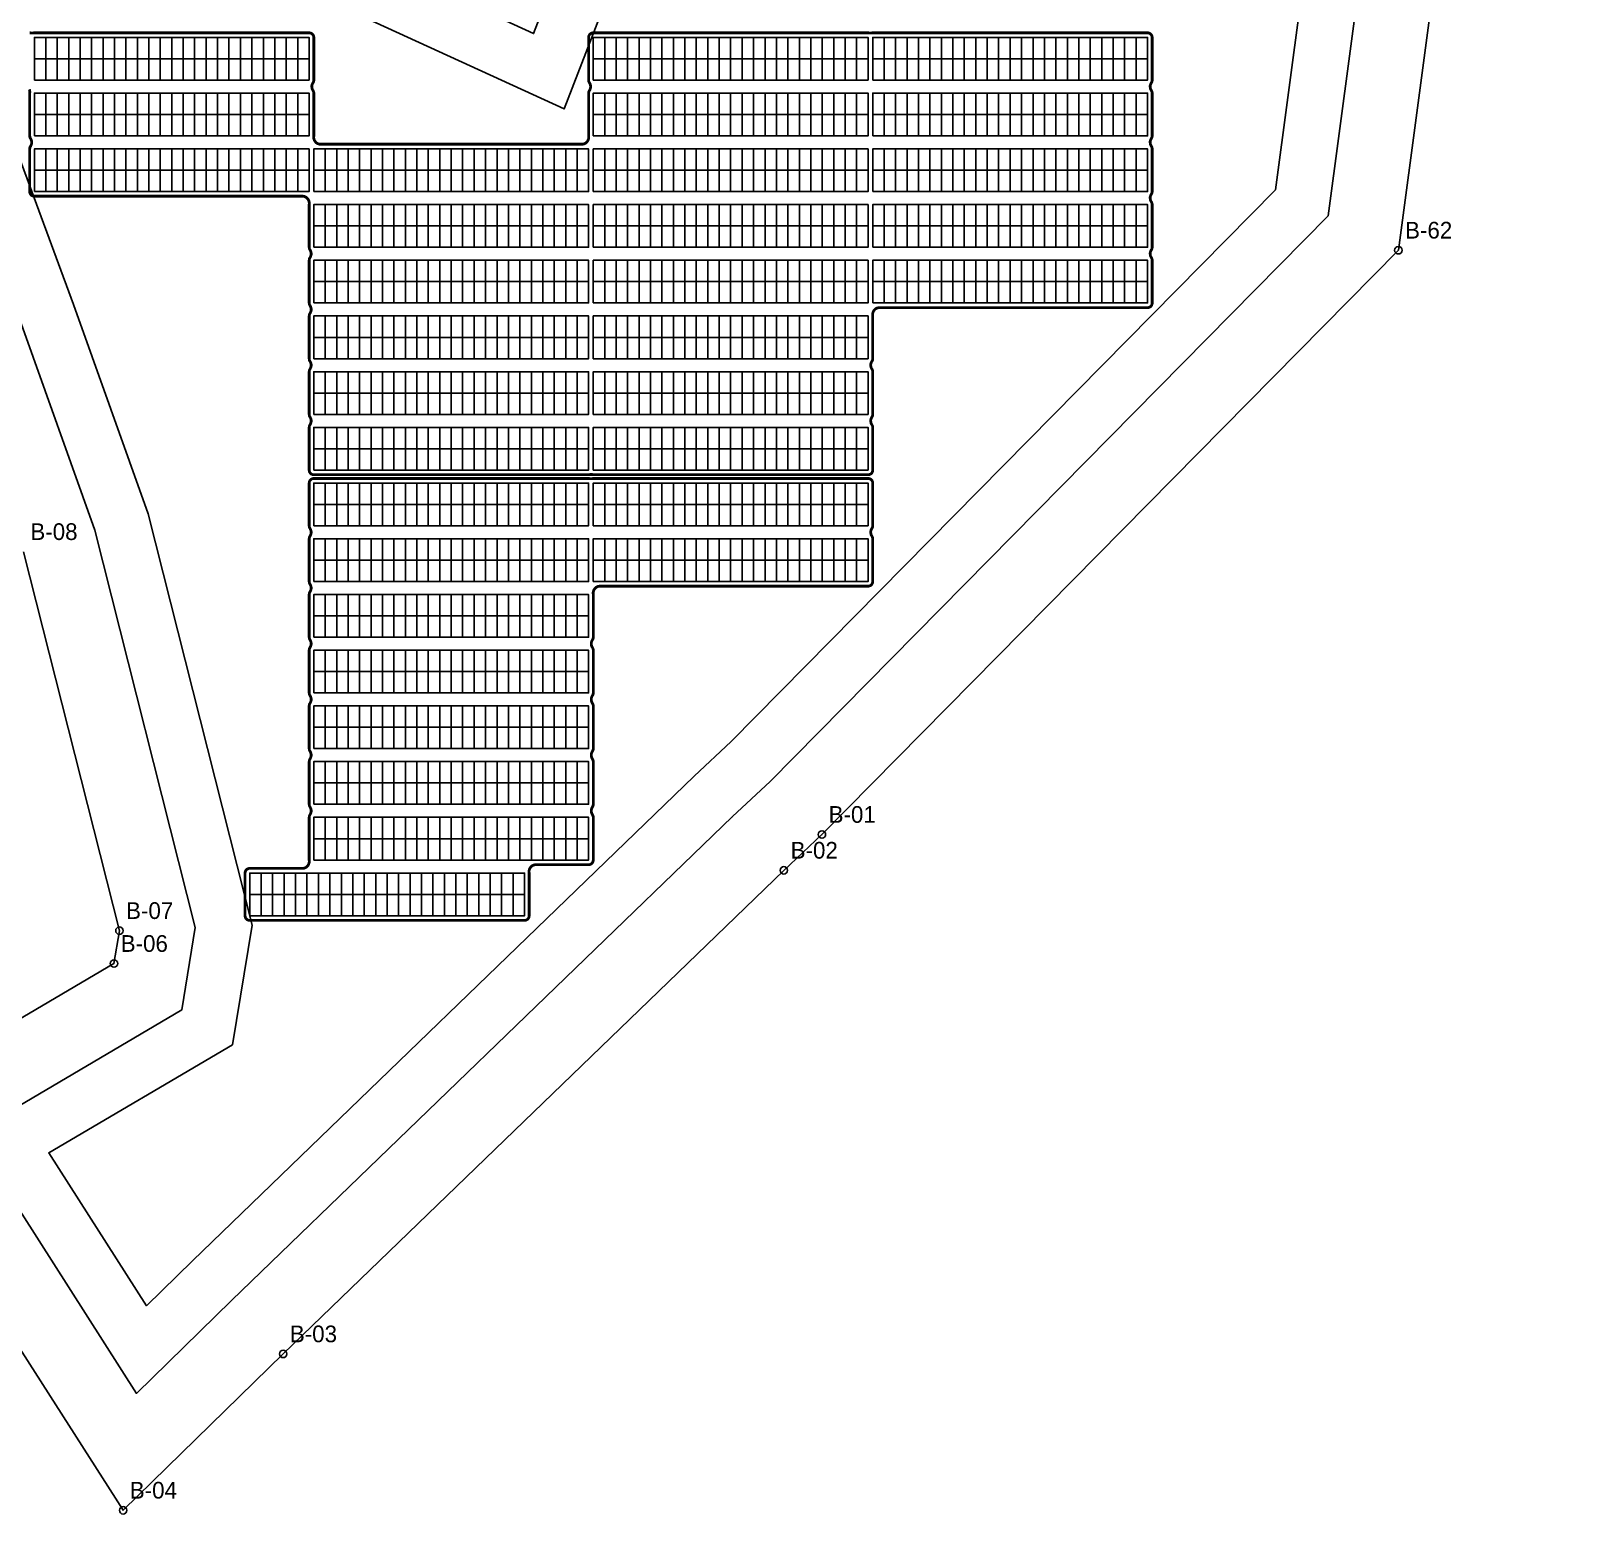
# Model space of a CAD drawing. Header units: metres. Extents: x 506600 to 507847, y 1937327 to 1938046.
# Drawn here: x 507159.9 to 507326.7, y 1937652.4 to 1937812.1 of the extents above; entities that cross this region are included whole.
import ezdxf
from ezdxf.enums import TextEntityAlignment as Align

# ---------------------------------------------------------------- set-up
doc = ezdxf.new("R2010")
doc.units = ezdxf.units.M
for name, color, linetype in [('BOUNDARY', 7, 'Continuous'), ('BOUNDARY_POINTS', 7, 'Continuous'), ('GROUP_BOUNDARY', 1, 'Continuous'), ('MODULES', 5, 'Continuous'), ('PV_TABLES', 3, 'Continuous'), ('SERVICE_ROAD', 1, 'Continuous')]:
    doc.layers.add(name, color=color, linetype=linetype)

# ---------------------------------------------------------------- blocks, each defined once
blk = doc.blocks.new('PV_TABLE_2x24')
at = {"layer": 'MODULES'}
for p, q in [((1.23333, 0), (1.23333, 4.6)), ((2.46666, 0), (2.46666, 4.6)), ((3.69999, 0), (3.69999, 4.6)), ((4.93332, 0), (4.93332, 4.6)), ((6.16665, 0), (6.16665, 4.6)), ((7.39998, 0), (7.39998, 4.6)), ((8.63331, 0), (8.63331, 4.6)), ((9.86664, 0), (9.86664, 4.6)), ((11.09997, 0), (11.09997, 4.6)), ((12.3333, 0), (12.3333, 4.6)), ((13.56663, 0), (13.56663, 4.6)), ((14.79996, 0), (14.79996, 4.6)), ((16.03329, 0), (16.03329, 4.6)), ((17.26662, 0), (17.26662, 4.6)), ((18.49995, 0), (18.49995, 4.6)), ((19.73328, 0), (19.73328, 4.6)), ((20.96661, 0), (20.96661, 4.6)), ((22.19994, 0), (22.19994, 4.6)), ((23.43327, 0), (23.43327, 4.6)), ((24.6666, 0), (24.6666, 4.6)), ((25.89993, 0), (25.89993, 4.6)), ((27.13326, 0), (27.13326, 4.6)), ((28.36659, 0), (28.36659, 4.6)), ((0, 2.3), (29.59992, 2.3))]:
    blk.add_line(p, q, dxfattribs=at)
blk.add_lwpolyline([(0, 0), (29.59992, 0), (29.59992, 4.6), (0, 4.6)], close=True, dxfattribs=at)

msp = doc.modelspace()

# ---------------------------------------------------------------- linework, layer by layer
at = {"layer": 'BOUNDARY'}
msp.add_lwpolyline([(507136.15, 1937856.32), (507209.7, 1937822.64), (507259.2, 1937950.66), (507273.07, 1937986.41), (507293.97, 1937972.34), (507319.06, 1937956.29), (507326.69, 1937951.84), (507324.55, 1937923.52), (507322.87, 1937905.54), (507307.23, 1937788.5), (507245.14, 1937725.57), (507245.14, 1937725.57), (507241.04, 1937721.71), (507187.11, 1937669.62), (507169.87, 1937652.78), (507142.25, 1937695.98), (507168.89, 1937711.67), (507169.47, 1937715.21), (507159.16, 1937756.03)], dxfattribs=at)
at = {"layer": 'BOUNDARY_POINTS'}
for centre in [(507307.23, 1937788.5), (507245.14, 1937725.57), (507241.04, 1937721.71), (507169.47, 1937715.21), (507168.89, 1937711.67), (507187.11, 1937669.62), (507169.87, 1937652.78)]:
    msp.add_circle(centre, 0.4, dxfattribs=at)
at = {"layer": 'GROUP_BOUNDARY', "color": 242, "lineweight": 211, "true_color": 0xdc143c, "const_width": 0.3}
msp.add_lwpolyline([(507159.79, 1937811.92), (507159.86, 1937811.92), (507159.94, 1937811.9), (507159.95, 1937811.9), (507160.03, 1937811.89), (507160.1, 1937811.89), (507160.18, 1937811.9), (507160.26, 1937811.92), (507160.33, 1937811.92), (507189.89, 1937811.92), (507189.96, 1937811.92), (507190.01, 1937811.91), (507190.06, 1937811.9), (507190.1, 1937811.88), (507190.15, 1937811.86), (507190.19, 1937811.83), (507190.23, 1937811.81), (507190.26, 1937811.77), (507190.3, 1937811.74), (507190.33, 1937811.7), (507190.35, 1937811.65), (507190.37, 1937811.61), (507190.39, 1937811.56), (507190.4, 1937811.52), (507190.41, 1937811.47), (507190.41, 1937811.4), (507190.41, 1937806.84), (507190.41, 1937806.77), (507190.4, 1937806.72), (507190.39, 1937806.67), (507190.37, 1937806.63), (507190.35, 1937806.58), (507190.31, 1937806.52), (507190.3, 1937806.5), (507190.27, 1937806.44), (507190.24, 1937806.37), (507190.22, 1937806.3), (507190.2, 1937806.23), (507190.2, 1937806.15), (507190.2, 1937806.08), (507190.21, 1937806.01), (507190.22, 1937805.93), (507190.24, 1937805.86), (507190.27, 1937805.8), (507190.31, 1937805.73), (507190.35, 1937805.65), (507190.37, 1937805.61), (507190.39, 1937805.56), (507190.4, 1937805.52), (507190.41, 1937805.47), (507190.41, 1937805.4), (507190.41, 1937800.84), (507190.41, 1937800.76), (507190.4, 1937800.7), (507190.4, 1937800.63), (507190.41, 1937800.55), (507190.43, 1937800.48), (507190.45, 1937800.41), (507190.48, 1937800.34), (507190.52, 1937800.27), (507190.56, 1937800.21), (507190.61, 1937800.15), (507190.66, 1937800.1), (507190.72, 1937800.05), (507190.79, 1937800.01), (507190.86, 1937799.98), (507190.93, 1937799.95), (507191, 1937799.93), (507191.08, 1937799.92), (507191.15, 1937799.92), (507219.27, 1937799.92), (507219.35, 1937799.92), (507219.42, 1937799.93), (507219.5, 1937799.95), (507219.57, 1937799.98), (507219.63, 1937800.01), (507219.7, 1937800.05), (507219.76, 1937800.1), (507219.81, 1937800.15), (507219.86, 1937800.21), (507219.91, 1937800.27), (507219.94, 1937800.34), (507219.97, 1937800.41), (507220, 1937800.48), (507220.01, 1937800.55), (507220.02, 1937800.63), (507220.02, 1937800.7), (507220.02, 1937800.76), (507220.01, 1937800.84), (507220.01, 1937805.4), (507220.01, 1937805.47), (507220.02, 1937805.52), (507220.03, 1937805.56), (507220.05, 1937805.61), (507220.07, 1937805.65), (507220.11, 1937805.72), (507220.12, 1937805.73), (507220.15, 1937805.8), (507220.18, 1937805.87), (507220.2, 1937805.94), (507220.22, 1937806.01), (507220.23, 1937806.08), (507220.23, 1937806.16), (507220.22, 1937806.23), (507220.2, 1937806.3), (507220.18, 1937806.38), (507220.15, 1937806.44), (507220.12, 1937806.51), (507220.07, 1937806.59), (507220.05, 1937806.63), (507220.03, 1937806.67), (507220.02, 1937806.72), (507220.01, 1937806.77), (507220.01, 1937806.84), (507220.01, 1937811.4), (507220.01, 1937811.47), (507220.02, 1937811.52), (507220.03, 1937811.56), (507220.05, 1937811.61), (507220.07, 1937811.65), (507220.1, 1937811.7), (507220.13, 1937811.74), (507220.16, 1937811.77), (507220.2, 1937811.81), (507220.23, 1937811.83), (507220.28, 1937811.86), (507220.32, 1937811.88), (507220.37, 1937811.9), (507220.41, 1937811.91), (507220.46, 1937811.92), (507220.53, 1937811.92), (507250.09, 1937811.92), (507250.16, 1937811.92), (507250.24, 1937811.9), (507250.25, 1937811.9), (507250.33, 1937811.89), (507250.4, 1937811.89), (507250.48, 1937811.9), (507250.56, 1937811.92), (507250.63, 1937811.92), (507280.19, 1937811.92), (507280.26, 1937811.92), (507280.31, 1937811.91), (507280.36, 1937811.9), (507280.4, 1937811.88), (507280.45, 1937811.86), (507280.49, 1937811.83), (507280.53, 1937811.81), (507280.56, 1937811.77), (507280.6, 1937811.74), (507280.63, 1937811.7), (507280.65, 1937811.65), (507280.67, 1937811.61), (507280.69, 1937811.56), (507280.7, 1937811.52), (507280.71, 1937811.47), (507280.71, 1937811.4), (507280.71, 1937806.84), (507280.71, 1937806.77), (507280.7, 1937806.72), (507280.69, 1937806.67), (507280.67, 1937806.63), (507280.65, 1937806.58), (507280.61, 1937806.52), (507280.6, 1937806.5), (507280.57, 1937806.44), (507280.54, 1937806.37), (507280.52, 1937806.3), (507280.5, 1937806.23), (507280.5, 1937806.15), (507280.5, 1937806.08), (507280.51, 1937806.01), (507280.52, 1937805.93), (507280.54, 1937805.86), (507280.57, 1937805.8), (507280.61, 1937805.73), (507280.65, 1937805.65), (507280.67, 1937805.61), (507280.69, 1937805.56), (507280.7, 1937805.52), (507280.71, 1937805.47), (507280.71, 1937805.4), (507280.71, 1937800.84), (507280.71, 1937800.77), (507280.7, 1937800.72), (507280.69, 1937800.67), (507280.67, 1937800.63), (507280.65, 1937800.58), (507280.61, 1937800.52), (507280.6, 1937800.5), (507280.57, 1937800.44), (507280.54, 1937800.37), (507280.52, 1937800.3), (507280.5, 1937800.23), (507280.5, 1937800.15), (507280.5, 1937800.08), (507280.51, 1937800.01), (507280.52, 1937799.93), (507280.54, 1937799.86), (507280.57, 1937799.8), (507280.61, 1937799.73), (507280.65, 1937799.65), (507280.67, 1937799.61), (507280.69, 1937799.56), (507280.7, 1937799.52), (507280.71, 1937799.47), (507280.71, 1937799.4), (507280.71, 1937794.84), (507280.71, 1937794.77), (507280.7, 1937794.72), (507280.69, 1937794.67), (507280.67, 1937794.63), (507280.65, 1937794.58), (507280.61, 1937794.52), (507280.6, 1937794.5), (507280.57, 1937794.44), (507280.54, 1937794.37), (507280.52, 1937794.3), (507280.5, 1937794.23), (507280.5, 1937794.15), (507280.5, 1937794.08), (507280.51, 1937794.01), (507280.52, 1937793.93), (507280.54, 1937793.86), (507280.57, 1937793.8), (507280.61, 1937793.73), (507280.65, 1937793.65), (507280.67, 1937793.61), (507280.69, 1937793.56), (507280.7, 1937793.52), (507280.71, 1937793.47), (507280.71, 1937793.4), (507280.71, 1937788.84), (507280.71, 1937788.77), (507280.7, 1937788.72), (507280.69, 1937788.67), (507280.67, 1937788.63), (507280.65, 1937788.58), (507280.61, 1937788.52), (507280.6, 1937788.5), (507280.57, 1937788.44), (507280.54, 1937788.37), (507280.52, 1937788.3), (507280.5, 1937788.23), (507280.5, 1937788.15), (507280.5, 1937788.08), (507280.51, 1937788.01), (507280.52, 1937787.93), (507280.54, 1937787.86), (507280.57, 1937787.8), (507280.61, 1937787.73), (507280.65, 1937787.65), (507280.67, 1937787.61), (507280.69, 1937787.56), (507280.7, 1937787.52), (507280.71, 1937787.47), (507280.71, 1937787.4), (507280.71, 1937782.84), (507280.71, 1937782.77), (507280.7, 1937782.72), (507280.69, 1937782.67), (507280.67, 1937782.63), (507280.65, 1937782.58), (507280.63, 1937782.54), (507280.6, 1937782.5), (507280.56, 1937782.47), (507280.53, 1937782.43), (507280.49, 1937782.4), (507280.45, 1937782.38), (507280.4, 1937782.36), (507280.36, 1937782.34), (507280.31, 1937782.33), (507280.26, 1937782.32), (507280.19, 1937782.32), (507251.35, 1937782.32), (507251.28, 1937782.32), (507251.2, 1937782.3), (507251.13, 1937782.29), (507251.06, 1937782.26), (507250.99, 1937782.23), (507250.92, 1937782.19), (507250.86, 1937782.14), (507250.81, 1937782.09), (507250.76, 1937782.03), (507250.72, 1937781.97), (507250.68, 1937781.9), (507250.65, 1937781.83), (507250.63, 1937781.76), (507250.61, 1937781.69), (507250.6, 1937781.61), (507250.6, 1937781.53), (507250.61, 1937781.48), (507250.61, 1937781.4), (507250.61, 1937776.84), (507250.61, 1937776.77), (507250.6, 1937776.72), (507250.59, 1937776.67), (507250.57, 1937776.63), (507250.55, 1937776.58), (507250.51, 1937776.52), (507250.5, 1937776.5), (507250.47, 1937776.44), (507250.44, 1937776.37), (507250.42, 1937776.3), (507250.4, 1937776.23), (507250.4, 1937776.15), (507250.4, 1937776.08), (507250.41, 1937776.01), (507250.42, 1937775.93), (507250.44, 1937775.86), (507250.47, 1937775.8), (507250.51, 1937775.73), (507250.55, 1937775.65), (507250.57, 1937775.61), (507250.59, 1937775.56), (507250.6, 1937775.52), (507250.61, 1937775.47), (507250.61, 1937775.4), (507250.61, 1937770.84), (507250.61, 1937770.77), (507250.6, 1937770.72), (507250.59, 1937770.67), (507250.57, 1937770.63), (507250.55, 1937770.58), (507250.51, 1937770.52), (507250.5, 1937770.5), (507250.47, 1937770.44), (507250.44, 1937770.37), (507250.42, 1937770.3), (507250.4, 1937770.23), (507250.4, 1937770.15), (507250.4, 1937770.08), (507250.41, 1937770.01), (507250.42, 1937769.93), (507250.44, 1937769.86), (507250.47, 1937769.8), (507250.51, 1937769.73), (507250.55, 1937769.65), (507250.57, 1937769.61), (507250.59, 1937769.56), (507250.6, 1937769.52), (507250.61, 1937769.47), (507250.61, 1937769.4), (507250.61, 1937764.84), (507250.61, 1937764.77), (507250.6, 1937764.72), (507250.59, 1937764.67), (507250.57, 1937764.63), (507250.55, 1937764.58), (507250.53, 1937764.54), (507250.5, 1937764.5), (507250.46, 1937764.47), (507250.43, 1937764.43), (507250.39, 1937764.4), (507250.35, 1937764.38), (507250.3, 1937764.36), (507250.26, 1937764.34), (507250.21, 1937764.33), (507250.16, 1937764.32), (507250.09, 1937764.32), (507220.53, 1937764.32), (507220.46, 1937764.32), (507220.38, 1937764.33), (507220.37, 1937764.34), (507220.3, 1937764.34), (507220.22, 1937764.34), (507220.15, 1937764.34), (507220.06, 1937764.32), (507219.99, 1937764.32), (507190.43, 1937764.32), (507190.36, 1937764.32), (507190.31, 1937764.33), (507190.27, 1937764.34), (507190.22, 1937764.36), (507190.18, 1937764.38), (507190.13, 1937764.4), (507190.1, 1937764.43), (507190.06, 1937764.47), (507190.03, 1937764.5), (507190, 1937764.54), (507189.97, 1937764.58), (507189.95, 1937764.63), (507189.93, 1937764.67), (507189.92, 1937764.72), (507189.92, 1937764.77), (507189.91, 1937764.84), (507189.91, 1937769.4), (507189.92, 1937769.47), (507189.92, 1937769.52), (507189.93, 1937769.56), (507189.95, 1937769.61), (507189.97, 1937769.65), (507190.01, 1937769.72), (507190.02, 1937769.73), (507190.05, 1937769.8), (507190.08, 1937769.87), (507190.1, 1937769.94), (507190.12, 1937770.01), (507190.13, 1937770.08), (507190.13, 1937770.16), (507190.12, 1937770.23), (507190.1, 1937770.3), (507190.08, 1937770.38), (507190.05, 1937770.44), (507190.02, 1937770.51), (507189.97, 1937770.59), (507189.95, 1937770.63), (507189.93, 1937770.67), (507189.92, 1937770.72), (507189.92, 1937770.77), (507189.91, 1937770.84), (507189.91, 1937775.4), (507189.92, 1937775.47), (507189.92, 1937775.52), (507189.93, 1937775.56), (507189.95, 1937775.61), (507189.97, 1937775.65), (507190.01, 1937775.72), (507190.02, 1937775.73), (507190.05, 1937775.8), (507190.08, 1937775.87), (507190.1, 1937775.94), (507190.12, 1937776.01), (507190.13, 1937776.08), (507190.13, 1937776.16), (507190.12, 1937776.23), (507190.1, 1937776.3), (507190.08, 1937776.38), (507190.05, 1937776.44), (507190.02, 1937776.51), (507189.97, 1937776.59), (507189.95, 1937776.63), (507189.93, 1937776.67), (507189.92, 1937776.72), (507189.92, 1937776.77), (507189.91, 1937776.84), (507189.91, 1937781.4), (507189.92, 1937781.47), (507189.92, 1937781.52), (507189.93, 1937781.56), (507189.95, 1937781.61), (507189.97, 1937781.65), (507190.01, 1937781.72), (507190.02, 1937781.73), (507190.05, 1937781.8), (507190.08, 1937781.87), (507190.1, 1937781.94), (507190.12, 1937782.01), (507190.13, 1937782.08), (507190.13, 1937782.16), (507190.12, 1937782.23), (507190.1, 1937782.3), (507190.08, 1937782.38), (507190.05, 1937782.44), (507190.02, 1937782.51), (507189.97, 1937782.59), (507189.95, 1937782.63), (507189.93, 1937782.67), (507189.92, 1937782.72), (507189.92, 1937782.77), (507189.91, 1937782.84), (507189.91, 1937787.4), (507189.92, 1937787.47), (507189.92, 1937787.52), (507189.93, 1937787.56), (507189.95, 1937787.61), (507189.97, 1937787.65), (507190.01, 1937787.72), (507190.02, 1937787.73), (507190.05, 1937787.8), (507190.08, 1937787.87), (507190.1, 1937787.94), (507190.12, 1937788.01), (507190.13, 1937788.08), (507190.13, 1937788.16), (507190.12, 1937788.23), (507190.1, 1937788.3), (507190.08, 1937788.38), (507190.05, 1937788.44), (507190.02, 1937788.51), (507189.97, 1937788.59), (507189.95, 1937788.63), (507189.93, 1937788.67), (507189.92, 1937788.72), (507189.92, 1937788.77), (507189.91, 1937788.84), (507189.91, 1937793.4), (507189.92, 1937793.48), (507189.92, 1937793.53), (507189.92, 1937793.61), (507189.91, 1937793.69), (507189.9, 1937793.76), (507189.87, 1937793.83), (507189.84, 1937793.9), (507189.81, 1937793.97), (507189.76, 1937794.03), (507189.71, 1937794.09), (507189.66, 1937794.14), (507189.6, 1937794.19), (507189.53, 1937794.23), (507189.47, 1937794.26), (507189.4, 1937794.29), (507189.32, 1937794.3), (507189.25, 1937794.32), (507189.17, 1937794.32), (507160.33, 1937794.32), (507160.26, 1937794.32), (507160.21, 1937794.33), (507160.17, 1937794.34), (507160.12, 1937794.36), (507160.08, 1937794.38), (507160.03, 1937794.4), (507160, 1937794.43), (507159.96, 1937794.47), (507159.93, 1937794.5), (507159.9, 1937794.54), (507159.87, 1937794.58), (507159.85, 1937794.63), (507159.83, 1937794.67), (507159.82, 1937794.72), (507159.82, 1937794.77), (507159.81, 1937794.84), (507159.81, 1937799.4), (507159.82, 1937799.47), (507159.82, 1937799.52), (507159.83, 1937799.56), (507159.85, 1937799.61), (507159.87, 1937799.65), (507159.91, 1937799.72), (507159.92, 1937799.73), (507159.95, 1937799.8), (507159.98, 1937799.87), (507160, 1937799.94), (507160.02, 1937800.01), (507160.03, 1937800.08), (507160.03, 1937800.16), (507160.02, 1937800.23), (507160, 1937800.3), (507159.98, 1937800.38), (507159.95, 1937800.44), (507159.92, 1937800.51), (507159.87, 1937800.59), (507159.85, 1937800.63), (507159.83, 1937800.67), (507159.82, 1937800.72), (507159.82, 1937800.77), (507159.81, 1937800.84), (507159.81, 1937805.4), (507159.82, 1937805.48), (507159.82, 1937805.53), (507159.82, 1937805.61), (507159.81, 1937805.69), (507159.8, 1937805.76), (507159.77, 1937805.83)], dxfattribs=at)
at = {"layer": 'GROUP_BOUNDARY', "color": 150, "lineweight": 211, "true_color": 0x006ef0, "const_width": 0.3}
msp.add_lwpolyline([(507189.25, 1937721.92), (507189.32, 1937721.93), (507189.4, 1937721.95), (507189.47, 1937721.98), (507189.53, 1937722.01), (507189.6, 1937722.05), (507189.66, 1937722.1), (507189.71, 1937722.15), (507189.76, 1937722.21), (507189.81, 1937722.27), (507189.84, 1937722.34), (507189.87, 1937722.41), (507189.9, 1937722.48), (507189.91, 1937722.55), (507189.92, 1937722.63), (507189.92, 1937722.7), (507189.92, 1937722.76), (507189.91, 1937722.84), (507189.91, 1937727.4), (507189.92, 1937727.47), (507189.92, 1937727.52), (507189.93, 1937727.56), (507189.95, 1937727.61), (507189.97, 1937727.65), (507190.01, 1937727.72), (507190.02, 1937727.73), (507190.05, 1937727.8), (507190.08, 1937727.87), (507190.1, 1937727.94), (507190.12, 1937728.01), (507190.13, 1937728.08), (507190.13, 1937728.16), (507190.12, 1937728.23), (507190.1, 1937728.3), (507190.08, 1937728.38), (507190.05, 1937728.44), (507190.02, 1937728.51), (507189.97, 1937728.59), (507189.95, 1937728.63), (507189.93, 1937728.67), (507189.92, 1937728.72), (507189.92, 1937728.77), (507189.91, 1937728.84), (507189.91, 1937733.4), (507189.92, 1937733.47), (507189.92, 1937733.52), (507189.93, 1937733.56), (507189.95, 1937733.61), (507189.97, 1937733.65), (507190.01, 1937733.72), (507190.02, 1937733.73), (507190.05, 1937733.8), (507190.08, 1937733.87), (507190.1, 1937733.94), (507190.12, 1937734.01), (507190.13, 1937734.08), (507190.13, 1937734.16), (507190.12, 1937734.23), (507190.1, 1937734.3), (507190.08, 1937734.38), (507190.05, 1937734.44), (507190.02, 1937734.51), (507189.97, 1937734.59), (507189.95, 1937734.63), (507189.93, 1937734.67), (507189.92, 1937734.72), (507189.92, 1937734.77), (507189.91, 1937734.84), (507189.91, 1937739.4), (507189.92, 1937739.47), (507189.92, 1937739.52), (507189.93, 1937739.56), (507189.95, 1937739.61), (507189.97, 1937739.65), (507190.01, 1937739.72), (507190.02, 1937739.73), (507190.05, 1937739.8), (507190.08, 1937739.87), (507190.1, 1937739.94), (507190.12, 1937740.01), (507190.13, 1937740.08), (507190.13, 1937740.16), (507190.12, 1937740.23), (507190.1, 1937740.3), (507190.08, 1937740.38), (507190.05, 1937740.44), (507190.02, 1937740.51), (507189.97, 1937740.59), (507189.95, 1937740.63), (507189.93, 1937740.67), (507189.92, 1937740.72), (507189.92, 1937740.77), (507189.91, 1937740.84), (507189.91, 1937745.4), (507189.92, 1937745.47), (507189.92, 1937745.52), (507189.93, 1937745.56), (507189.95, 1937745.61), (507189.97, 1937745.65), (507190.01, 1937745.72), (507190.02, 1937745.73), (507190.05, 1937745.8), (507190.08, 1937745.87), (507190.1, 1937745.94), (507190.12, 1937746.01), (507190.13, 1937746.08), (507190.13, 1937746.16), (507190.12, 1937746.23), (507190.1, 1937746.3), (507190.08, 1937746.38), (507190.05, 1937746.44), (507190.02, 1937746.51), (507189.97, 1937746.59), (507189.95, 1937746.63), (507189.93, 1937746.67), (507189.92, 1937746.72), (507189.92, 1937746.77), (507189.91, 1937746.84), (507189.91, 1937751.4), (507189.92, 1937751.47), (507189.92, 1937751.52), (507189.93, 1937751.56), (507189.95, 1937751.61), (507189.97, 1937751.65), (507190.01, 1937751.72), (507190.02, 1937751.73), (507190.05, 1937751.8), (507190.08, 1937751.87), (507190.1, 1937751.94), (507190.12, 1937752.01), (507190.13, 1937752.08), (507190.13, 1937752.16), (507190.12, 1937752.23), (507190.1, 1937752.3), (507190.08, 1937752.38), (507190.05, 1937752.44), (507190.02, 1937752.51), (507189.97, 1937752.59), (507189.95, 1937752.63), (507189.93, 1937752.67), (507189.92, 1937752.72), (507189.92, 1937752.77), (507189.91, 1937752.84), (507189.91, 1937757.4), (507189.92, 1937757.47), (507189.92, 1937757.52), (507189.93, 1937757.56), (507189.95, 1937757.61), (507189.97, 1937757.65), (507190.01, 1937757.72), (507190.02, 1937757.73), (507190.05, 1937757.8), (507190.08, 1937757.87), (507190.1, 1937757.94), (507190.12, 1937758.01), (507190.13, 1937758.08), (507190.13, 1937758.16), (507190.12, 1937758.23), (507190.1, 1937758.3), (507190.08, 1937758.38), (507190.05, 1937758.44), (507190.02, 1937758.51), (507189.97, 1937758.59), (507189.95, 1937758.63), (507189.93, 1937758.67), (507189.92, 1937758.72), (507189.92, 1937758.77), (507189.91, 1937758.84), (507189.91, 1937763.4), (507189.92, 1937763.47), (507189.92, 1937763.52), (507189.93, 1937763.56), (507189.95, 1937763.61), (507189.97, 1937763.65), (507190, 1937763.7), (507190.03, 1937763.74), (507190.06, 1937763.77), (507190.1, 1937763.81), (507190.13, 1937763.83), (507190.18, 1937763.86), (507190.22, 1937763.88), (507190.27, 1937763.9), (507190.31, 1937763.91), (507190.36, 1937763.92), (507190.43, 1937763.92), (507219.99, 1937763.92), (507220.06, 1937763.92), (507220.14, 1937763.9), (507220.15, 1937763.9), (507220.23, 1937763.89), (507220.3, 1937763.89), (507220.38, 1937763.9), (507220.46, 1937763.92), (507220.53, 1937763.92), (507250.09, 1937763.92), (507250.16, 1937763.92), (507250.21, 1937763.91), (507250.26, 1937763.9), (507250.3, 1937763.88), (507250.35, 1937763.86), (507250.39, 1937763.83), (507250.43, 1937763.81), (507250.46, 1937763.77), (507250.5, 1937763.74), (507250.53, 1937763.7), (507250.55, 1937763.65), (507250.57, 1937763.61), (507250.59, 1937763.56), (507250.6, 1937763.52), (507250.61, 1937763.47), (507250.61, 1937763.4), (507250.61, 1937758.84), (507250.61, 1937758.77), (507250.6, 1937758.72), (507250.59, 1937758.67), (507250.57, 1937758.63), (507250.55, 1937758.58), (507250.51, 1937758.52), (507250.5, 1937758.5), (507250.47, 1937758.44), (507250.44, 1937758.37), (507250.42, 1937758.3), (507250.4, 1937758.23), (507250.4, 1937758.15), (507250.4, 1937758.08), (507250.41, 1937758.01), (507250.42, 1937757.93), (507250.44, 1937757.86), (507250.47, 1937757.8), (507250.51, 1937757.73), (507250.55, 1937757.65), (507250.57, 1937757.61), (507250.59, 1937757.56), (507250.6, 1937757.52), (507250.61, 1937757.47), (507250.61, 1937757.4), (507250.61, 1937752.84), (507250.61, 1937752.77), (507250.6, 1937752.72), (507250.59, 1937752.67), (507250.57, 1937752.63), (507250.55, 1937752.58), (507250.53, 1937752.54), (507250.5, 1937752.5), (507250.46, 1937752.47), (507250.43, 1937752.43), (507250.39, 1937752.4), (507250.35, 1937752.38), (507250.3, 1937752.36), (507250.26, 1937752.34), (507250.21, 1937752.33), (507250.16, 1937752.32), (507250.09, 1937752.32), (507221.25, 1937752.32), (507221.18, 1937752.32), (507221.1, 1937752.3), (507221.03, 1937752.29), (507220.96, 1937752.26), (507220.89, 1937752.23), (507220.82, 1937752.19), (507220.76, 1937752.14), (507220.71, 1937752.09), (507220.66, 1937752.03), (507220.62, 1937751.97), (507220.58, 1937751.9), (507220.55, 1937751.83), (507220.53, 1937751.76), (507220.51, 1937751.69), (507220.5, 1937751.61), (507220.5, 1937751.53), (507220.51, 1937751.48), (507220.51, 1937751.4), (507220.51, 1937746.84), (507220.51, 1937746.77), (507220.5, 1937746.72), (507220.49, 1937746.67), (507220.47, 1937746.63), (507220.45, 1937746.58), (507220.41, 1937746.52), (507220.4, 1937746.5), (507220.37, 1937746.44), (507220.34, 1937746.37), (507220.32, 1937746.3), (507220.3, 1937746.23), (507220.3, 1937746.15), (507220.3, 1937746.08), (507220.31, 1937746.01), (507220.32, 1937745.93), (507220.34, 1937745.86), (507220.37, 1937745.8), (507220.41, 1937745.73), (507220.45, 1937745.65), (507220.47, 1937745.61), (507220.49, 1937745.56), (507220.5, 1937745.52), (507220.51, 1937745.47), (507220.51, 1937745.4), (507220.51, 1937740.84), (507220.51, 1937740.77), (507220.5, 1937740.72), (507220.49, 1937740.67), (507220.47, 1937740.63), (507220.45, 1937740.58), (507220.41, 1937740.52), (507220.4, 1937740.5), (507220.37, 1937740.44), (507220.34, 1937740.37), (507220.32, 1937740.3), (507220.3, 1937740.23), (507220.3, 1937740.15), (507220.3, 1937740.08), (507220.31, 1937740.01), (507220.32, 1937739.93), (507220.34, 1937739.86), (507220.37, 1937739.8), (507220.41, 1937739.73), (507220.45, 1937739.65), (507220.47, 1937739.61), (507220.49, 1937739.56), (507220.5, 1937739.52), (507220.51, 1937739.47), (507220.51, 1937739.4), (507220.51, 1937734.84), (507220.51, 1937734.77), (507220.5, 1937734.72), (507220.49, 1937734.67), (507220.47, 1937734.63), (507220.45, 1937734.58), (507220.41, 1937734.52), (507220.4, 1937734.5), (507220.37, 1937734.44), (507220.34, 1937734.37), (507220.32, 1937734.3), (507220.3, 1937734.23), (507220.3, 1937734.15), (507220.3, 1937734.08), (507220.31, 1937734.01), (507220.32, 1937733.93), (507220.34, 1937733.86), (507220.37, 1937733.8), (507220.41, 1937733.73), (507220.45, 1937733.65), (507220.47, 1937733.61), (507220.49, 1937733.56), (507220.5, 1937733.52), (507220.51, 1937733.47), (507220.51, 1937733.4), (507220.51, 1937728.84), (507220.51, 1937728.77), (507220.5, 1937728.72), (507220.49, 1937728.67), (507220.47, 1937728.63), (507220.45, 1937728.58), (507220.41, 1937728.52), (507220.4, 1937728.5), (507220.37, 1937728.44), (507220.34, 1937728.37), (507220.32, 1937728.3), (507220.3, 1937728.23), (507220.3, 1937728.15), (507220.3, 1937728.08), (507220.31, 1937728.01), (507220.32, 1937727.93), (507220.34, 1937727.86), (507220.37, 1937727.8), (507220.41, 1937727.73), (507220.45, 1937727.65), (507220.47, 1937727.61), (507220.49, 1937727.56), (507220.5, 1937727.52), (507220.51, 1937727.47), (507220.51, 1937727.4), (507220.51, 1937722.84), (507220.51, 1937722.77), (507220.5, 1937722.72), (507220.49, 1937722.67), (507220.47, 1937722.63), (507220.45, 1937722.58), (507220.43, 1937722.54), (507220.4, 1937722.5), (507220.36, 1937722.47), (507220.33, 1937722.43), (507220.29, 1937722.4), (507220.25, 1937722.38), (507220.2, 1937722.36), (507220.16, 1937722.34), (507220.11, 1937722.33), (507220.06, 1937722.32), (507219.99, 1937722.32), (507214.35, 1937722.32), (507214.27, 1937722.32), (507214.2, 1937722.3), (507214.12, 1937722.29), (507214.05, 1937722.26), (507213.98, 1937722.23), (507213.92, 1937722.19), (507213.86, 1937722.14), (507213.8, 1937722.09), (507213.75, 1937722.03), (507213.71, 1937721.97), (507213.67, 1937721.9), (507213.64, 1937721.83), (507213.62, 1937721.76), (507213.6, 1937721.69), (507213.6, 1937721.61), (507213.6, 1937721.53), (507213.6, 1937721.48), (507213.61, 1937721.4), (507213.61, 1937716.84), (507213.6, 1937716.77), (507213.6, 1937716.72), (507213.58, 1937716.67), (507213.57, 1937716.63), (507213.55, 1937716.58), (507213.52, 1937716.54), (507213.49, 1937716.5), (507213.46, 1937716.47), (507213.42, 1937716.43), (507213.38, 1937716.4), (507213.34, 1937716.38), (507213.3, 1937716.36), (507213.25, 1937716.34), (507213.2, 1937716.33), (507213.15, 1937716.32), (507213.09, 1937716.32), (507183.52, 1937716.32), (507183.46, 1937716.32), (507183.41, 1937716.33), (507183.36, 1937716.34), (507183.31, 1937716.36), (507183.27, 1937716.38), (507183.23, 1937716.4), (507183.19, 1937716.43), (507183.15, 1937716.47), (507183.12, 1937716.5), (507183.09, 1937716.54), (507183.07, 1937716.58), (507183.04, 1937716.63), (507183.03, 1937716.67), (507183.02, 1937716.72), (507183.01, 1937716.77), (507183.01, 1937716.84), (507183.01, 1937721.4), (507183.01, 1937721.47), (507183.02, 1937721.52), (507183.03, 1937721.56), (507183.04, 1937721.61), (507183.07, 1937721.65), (507183.09, 1937721.7), (507183.12, 1937721.74), (507183.15, 1937721.77), (507183.19, 1937721.81), (507183.23, 1937721.83), (507183.27, 1937721.86), (507183.31, 1937721.88), (507183.36, 1937721.9), (507183.41, 1937721.91), (507183.46, 1937721.92), (507183.52, 1937721.92), (507189.17, 1937721.92), (507189.25, 1937721.92)], close=True, dxfattribs=at)
at = {"layer": 'SERVICE_ROAD'}
for points in [[(507132.89, 1937849.01), (507214.09, 1937811.83), (507266.66, 1937947.77), (507276.91, 1937974.18), (507289.58, 1937965.65), (507314.89, 1937949.46), (507318.33, 1937947.45), (507316.58, 1937924.2), (507314.92, 1937906.44), (507299.66, 1937792.21), (507239.55, 1937731.29), (507235.52, 1937727.5), (507235.52, 1937727.5), (507181.53, 1937675.36), (507171.31, 1937665.37), (507153.46, 1937693.3), (507176.18, 1937706.68), (507177.64, 1937715.55), (507166.83, 1937758.36), (507158.89, 1937780.62)], [(507158.42, 1937799.2), (507164.53, 1937782.67), (507172.57, 1937760.1), (507183.76, 1937715.81), (507181.64, 1937702.93), (507161.87, 1937691.29), (507172.4, 1937674.82), (507177.35, 1937679.66), (507231.38, 1937731.84), (507235.35, 1937735.58), (507293.98, 1937794.99), (507308.96, 1937907.12), (507310.6, 1937924.7), (507312.07, 1937944.16), (507311.76, 1937944.34), (507286.29, 1937960.63), (507279.78, 1937965.01), (507272.25, 1937945.6), (507217.39, 1937803.72), (507130.45, 1937843.53)]]:
    msp.add_lwpolyline(points, dxfattribs=at)

# ---------------------------------------------------------------- block references
at = {"layer": 'PV_TABLES'}
for p in [(507160.31, 1937806.82), (507220.51, 1937806.82), (507250.61, 1937806.82), (507160.31, 1937800.82), (507220.51, 1937800.82), (507250.61, 1937800.82), (507160.31, 1937794.82), (507190.41, 1937794.82), (507220.51, 1937794.82), (507250.61, 1937794.82), (507190.41, 1937788.82), (507220.51, 1937788.82), (507250.61, 1937788.82), (507190.41, 1937782.82), (507220.51, 1937782.82), (507250.61, 1937782.82), (507190.41, 1937776.82), (507220.51, 1937776.82), (507190.41, 1937770.82), (507220.51, 1937770.82), (507190.41, 1937764.82), (507220.51, 1937764.82), (507190.41, 1937758.82), (507220.51, 1937758.82), (507190.41, 1937752.82), (507220.51, 1937752.82), (507190.41, 1937746.82), (507190.41, 1937740.82), (507190.41, 1937734.82), (507190.41, 1937728.82), (507190.41, 1937722.82), (507183.51, 1937716.82)]:
    msp.add_blockref('PV_TABLE_2x24', p, dxfattribs=at)

# ---------------------------------------------------------------- texts
at = {"layer": 'BOUNDARY_POINTS'}
for s, p in [('B-62', (507307.95, 1937789.22)), ('B-08', (507159.88, 1937756.75)), ('B-01', (507245.86, 1937726.29)), ('B-02', (507241.77, 1937722.43)), ('B-07', (507170.19, 1937715.93)), ('B-06', (507169.61, 1937712.39)), ('B-03', (507187.83, 1937670.34)), ('B-04', (507170.59, 1937653.5))]:
    msp.add_text(s, height=1.8, dxfattribs=at).set_placement(p, align=Align.BOTTOM_LEFT)

doc.saveas('drawing.dxf')
